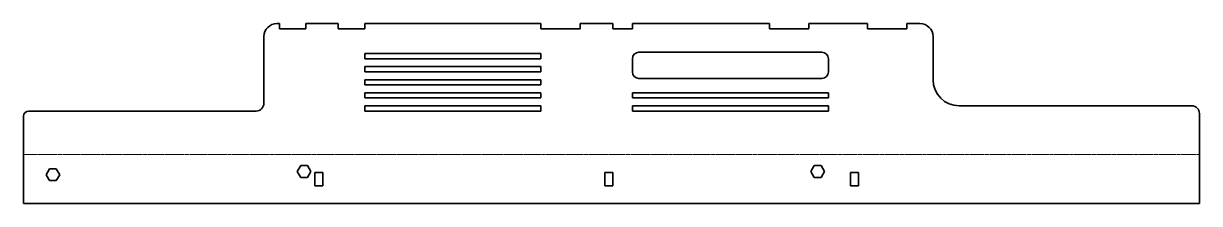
# Model space of a CAD drawing. Header units: inches. Extents: x 0 to 900, y 0 to 138.
import ezdxf

# ---------------------------------------------------------------- set-up
doc = ezdxf.new("R2010")
doc.units = ezdxf.units.IN
doc.header["$MEASUREMENT"] = 0
doc.linetypes.add('Chain', pattern=[13.68, 9.12, -1.14, 2.28, -1.14])
doc.layers.add('SIMUMAK Bend Centerline (ISO)', color=7, linetype='Chain', lineweight=9)
doc.layers.add('SIMUMAK Visible (ISO)', color=7, linetype='Continuous', lineweight=35)

# ---------------------------------------------------------------- blocks, each defined once
blk = doc.blocks.new('BRZ-CON-04-PSLI2DOF02_1.2 Chapas estructura principal_BRZ-CON-04-PSLI2DOF02 (desplegada)')
at = {"layer": 'SIMUMAK Bend Centerline (ISO)', "ltscale": 0.263158}
blk.add_line((450, -31.5), (-450, -31.5), dxfattribs=at)
at = {"layer": 'SIMUMAK Visible (ISO)'}
for p, q in [((-256, 68.89), (-254.1, 68.89)), ((-254.1, 64.89), (-254.1, 68.89)), ((-233.9, 64.89), (-254.1, 64.89)), ((-233.9, 68.89), (-209.1, 68.89)), ((-233.9, 68.89), (-233.9, 64.89)), ((-209.1, 64.89), (-209.1, 68.89)), ((-188.9, 64.89), (-209.1, 64.89)), ((-188.9, 68.89), (-54.1, 68.89)), ((-188.9, 68.89), (-188.9, 64.89)), ((-54.1, 64.89), (-54.1, 68.89)), ((-23.9, 64.89), (-54.1, 64.89)), ((-23.9, 68.89), (0.9, 68.89)), ((-23.9, 68.89), (-23.9, 64.89)), ((0.9, 64.89), (0.9, 68.89)), ((16.1, 64.89), (0.9, 64.89)), ((16.1, 68.89), (120.9, 68.89)), ((16.1, 68.89), (16.1, 64.89)), ((120.9, 64.89), (120.9, 68.89)), ((151.1, 64.89), (120.9, 64.89)), ((151.1, 68.89), (195.9, 68.89)), ((151.1, 68.89), (151.1, 64.89)), ((195.9, 64.89), (195.9, 68.89)), ((226.1, 64.89), (195.9, 64.89)), ((226.1, 68.89), (236.1, 68.89)), ((226.1, 68.89), (226.1, 64.89)), ((-266, 58.89), (-266, 7.89)), ((246.1, 25.89), (246.1, 58.89)), ((-188.9, 41.89), (-188.9, 45.89)), ((-188.9, 45.89), (-54.1, 45.89)), ((-54.1, 45.89), (-54.1, 41.89)), ((21, 46.89), (161, 46.89)), ((-54.1, 41.89), (-188.9, 41.89)), ((16, 31.89), (16, 41.89)), ((166, 41.89), (166, 31.89)), ((-188.9, 31.89), (-188.9, 35.89)), ((-188.9, 35.89), (-54.1, 35.89)), ((-54.1, 31.89), (-188.9, 31.89)), ((-54.1, 35.89), (-54.1, 31.89)), ((-188.9, 21.89), (-188.9, 25.89)), ((-188.9, 25.89), (-54.1, 25.89)), ((-54.1, 21.89), (-188.9, 21.89)), ((-54.1, 25.89), (-54.1, 21.89)), ((161, 26.89), (21, 26.89)), ((-188.9, 11.89), (-188.9, 15.89)), ((-188.9, 15.89), (-54.1, 15.89)), ((-54.1, 11.89), (-188.9, 11.89)), ((-54.1, 15.89), (-54.1, 11.89)), ((16.1, 15.89), (166, 15.89)), ((16.1, 11.89), (16.1, 15.89)), ((166, 11.89), (16.1, 11.89)), ((166, 15.89), (166, 11.89)), ((-272, 1.89), (-446, 1.89)), ((-188.9, 1.89), (-188.9, 5.89)), ((-188.9, 5.89), (-54.1, 5.89)), ((-54.1, 1.89), (-188.9, 1.89)), ((-54.1, 5.89), (-54.1, 1.89)), ((16.1, 1.89), (16.1, 5.89)), ((16.1, 5.89), (166, 5.89)), ((166, 1.89), (16.1, 1.89)), ((166, 5.89), (166, 1.89)), ((444, 5.89), (266.1, 5.89)), ((-450, -2.11), (-450, -68.89)), ((450, -0.11), (450, -68.89)), ((-432.7, -46.89), (-430.1, -42.39)), ((-430.1, -42.39), (-424.9, -42.39)), ((-424.9, -42.39), (-422.3, -46.89)), ((-240.45, -44.39), (-237.85, -39.89)), ((-237.85, -48.89), (-240.45, -44.39)), ((-237.85, -39.89), (-232.65, -39.89)), ((-232.65, -39.89), (-230.05, -44.39)), ((-230.05, -44.39), (-232.65, -48.89)), ((152.55, -44.39), (155.15, -39.89)), ((155.15, -48.89), (152.55, -44.39)), ((155.15, -39.89), (160.35, -39.89)), ((160.35, -39.89), (162.95, -44.39)), ((162.95, -44.39), (160.35, -48.89)), ((-430.1, -51.39), (-432.7, -46.89)), ((-424.9, -51.39), (-430.1, -51.39)), ((-422.3, -46.89), (-424.9, -51.39)), ((-232.65, -48.89), (-237.85, -48.89)), ((-227.1, -55.49), (-227.1, -45.29)), ((-227.1, -45.29), (-220.9, -45.29)), ((-220.9, -45.29), (-220.9, -55.49)), ((-5.1, -55.49), (-5.1, -45.29)), ((-5.1, -45.29), (1.1, -45.29)), ((1.1, -45.29), (1.1, -55.49)), ((160.35, -48.89), (155.15, -48.89)), ((182.9, -55.49), (182.9, -45.29)), ((182.9, -45.29), (189.1, -45.29)), ((189.1, -45.29), (189.1, -55.49)), ((-220.9, -55.49), (-227.1, -55.49)), ((1.1, -55.49), (-5.1, -55.49)), ((189.1, -55.49), (182.9, -55.49)), ((-450, -68.89), (450, -68.89))]:
    blk.add_line(p, q, dxfattribs=at)
at = {"layer": 'SIMUMAK Visible (ISO)', "extrusion": (0, 0, -1)}
for centre, radius, start, end in [((256, 58.89), 10, 0, 90), ((-21, 41.89), 5, 360, 90), ((-161, 41.89), 5, 90, 180), ((-21, 31.89), 5, 270, 0), ((-161, 31.89), 5, 180, 270), ((-266.1, 25.89), 20, 270, 360), ((446, -2.11), 4, 0, 90), ((-444, -0.11), 6, 90, 180)]:
    blk.add_arc(centre, radius, start, end, dxfattribs=at)
at = {"layer": 'SIMUMAK Visible (ISO)'}
for centre, radius, start, end in [((236.1, 58.89), 10, 0, 90), ((-272, 7.89), 6, 270, 0)]:
    blk.add_arc(centre, radius, start, end, dxfattribs=at)

msp = doc.modelspace()

# ---------------------------------------------------------------- block references
msp.add_blockref('BRZ-CON-04-PSLI2DOF02_1.2 Chapas estructura principal_BRZ-CON-04-PSLI2DOF02 (desplegada)', (450, 68.89))

doc.saveas('drawing.dxf')
